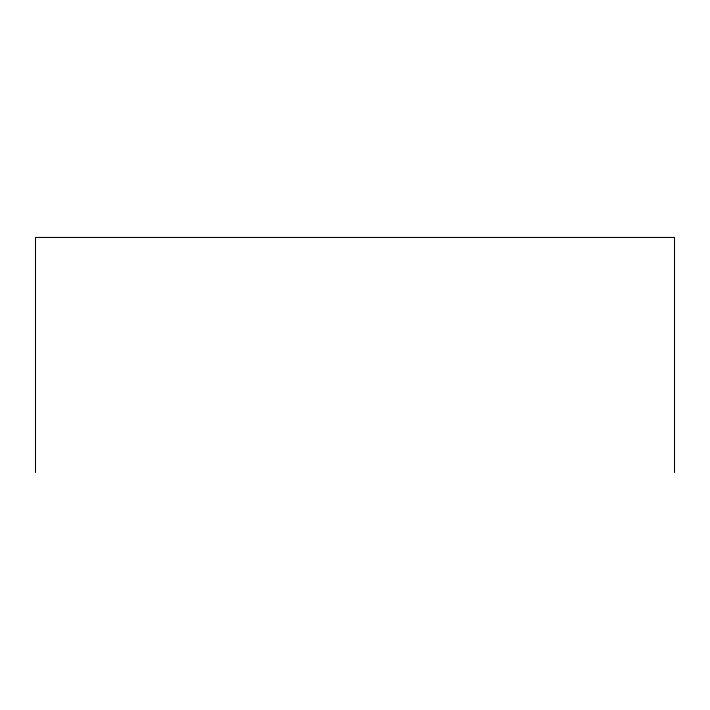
<?xml version="1.0" encoding="UTF-8"?>
<svg xmlns="http://www.w3.org/2000/svg" width="710" height="710" viewBox="0 0 710 710"><rect width="100%" height="100%" fill="white"/><g stroke="black" fill="none" stroke-linecap="round" stroke-linejoin="round"><path stroke-width="1.06" d="M674.5 472.541L674.5 237.459L35.5 237.459L35.5 472.541"/></g></svg>
